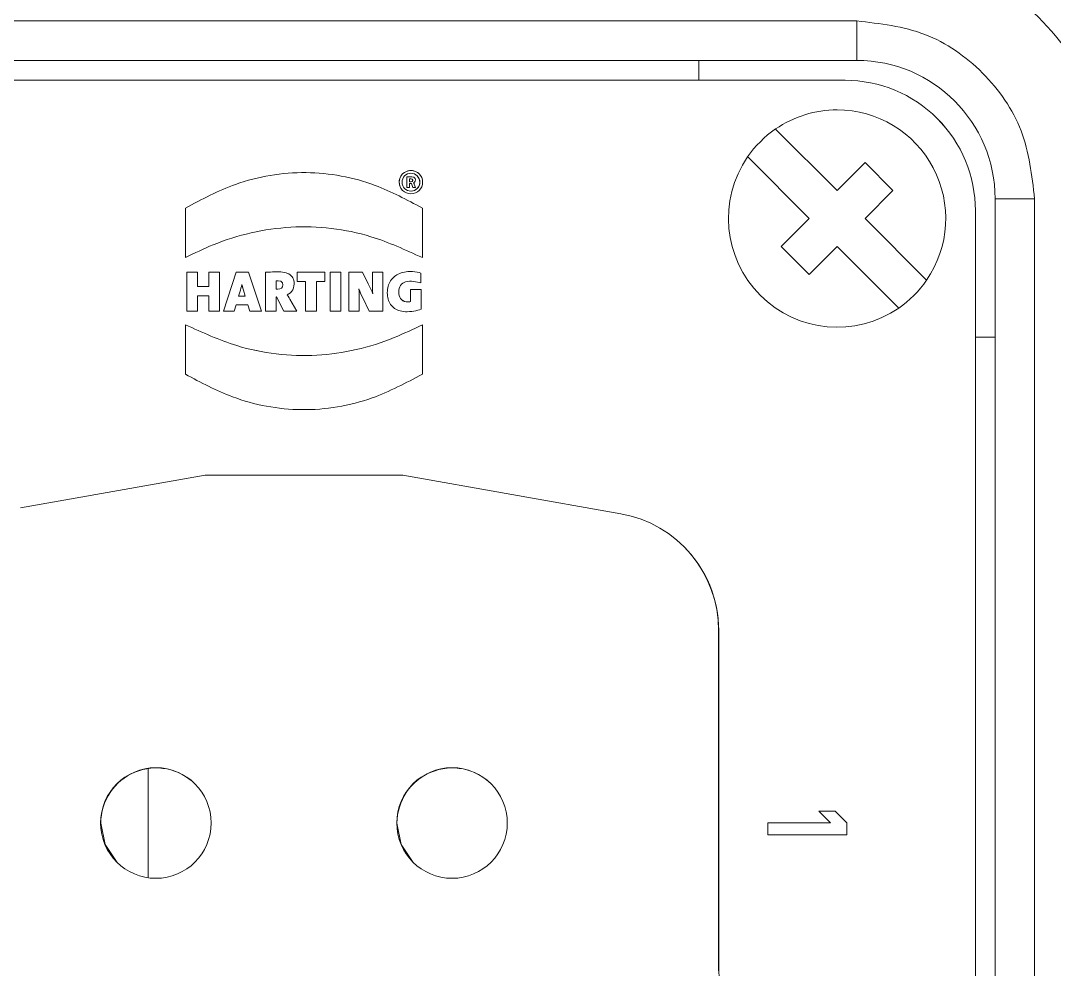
# Model space of a CAD drawing. Extents: x 4137 to 28680, y 2446 to 6814.
# Drawn here: x 10366.15 to 10392.33, y 4859.59 to 4883.6 of the extents above; entities that cross this region are included whole.
import ezdxf

# ---------------------------------------------------------------- set-up
doc = ezdxf.new("R2010")
doc.units = 0
doc.header["$LTSCALE"] = 0.5
doc.layers.get('0').update_dxf_attribs({"linetype": 'CONTINUOUS'})

msp = doc.modelspace()

# ---------------------------------------------------------------- linework, layer by layer
at = {"color": 7, "linetype": 'Continuous', "lineweight": 15}
for p, q in [((10387.329, 4883.591), (10359.329, 4883.591)), ((10387.329, 4883.591), (10359.329, 4883.591)), ((10387.329, 4883.591), (10387.329, 4882.591)), ((10387.329, 4883.591), (10387.329, 4882.591)), ((10387.329, 4882.591), (10359.329, 4882.591)), ((10387.329, 4882.591), (10359.329, 4882.591)), ((10383.329, 4882.591), (10383.329, 4882.09)), ((10383.329, 4882.591), (10383.329, 4882.09)), ((10387.03, 4882.09), (10359.63, 4882.09)), ((10387.03, 4882.09), (10359.63, 4882.09)), ((10389.364, 4881.123), (10389.363, 4881.123)), ((10389.364, 4881.123), (10389.363, 4881.123)), ((10385.271, 4880.856), (10386.829, 4879.298)), ((10385.271, 4880.856), (10386.829, 4879.298)), ((10386.122, 4878.591), (10384.564, 4880.149)), ((10386.122, 4878.591), (10384.564, 4880.149)), ((10386.829, 4879.298), (10387.536, 4880.005)), ((10386.829, 4879.298), (10387.536, 4880.005)), ((10387.536, 4880.005), (10388.243, 4879.298)), ((10387.536, 4880.005), (10388.243, 4879.298)), ((10376.054, 4879.645), (10375.931, 4879.645)), ((10375.931, 4879.645), (10375.931, 4879.376)), ((10375.931, 4879.644), (10375.931, 4879.645)), ((10376.054, 4879.645), (10375.931, 4879.645)), ((10375.931, 4879.645), (10375.931, 4879.376)), ((10375.931, 4879.644), (10375.931, 4879.645)), ((10375.931, 4879.644), (10375.931, 4879.376)), ((10376.055, 4879.644), (10375.931, 4879.644)), ((10375.931, 4879.644), (10375.931, 4879.376)), ((10376.055, 4879.644), (10375.931, 4879.644)), ((10375.998, 4879.594), (10376.043, 4879.594)), ((10375.998, 4879.594), (10375.998, 4879.518)), ((10375.998, 4879.594), (10376.043, 4879.594)), ((10375.998, 4879.594), (10375.998, 4879.518)), ((10376.043, 4879.518), (10375.998, 4879.518)), ((10375.998, 4879.518), (10376.043, 4879.518)), ((10375.998, 4879.518), (10375.998, 4879.518)), ((10376.043, 4879.518), (10375.998, 4879.518)), ((10375.998, 4879.518), (10376.043, 4879.518)), ((10375.998, 4879.518), (10375.998, 4879.518)), ((10375.998, 4879.376), (10375.998, 4879.473)), ((10375.998, 4879.473), (10376.048, 4879.473)), ((10375.998, 4879.376), (10375.998, 4879.473)), ((10375.998, 4879.473), (10376.048, 4879.473)), ((10376.043, 4879.518), (10376.043, 4879.518)), ((10376.043, 4879.518), (10376.043, 4879.518)), ((10376.048, 4879.473), (10376.082, 4879.376)), ((10376.048, 4879.473), (10376.082, 4879.376)), ((10376.048, 4879.473), (10376.048, 4879.473)), ((10376.048, 4879.473), (10376.082, 4879.376)), ((10376.048, 4879.473), (10376.082, 4879.376)), ((10376.048, 4879.473), (10376.048, 4879.473)), ((10376.11, 4879.635), (10376.054, 4879.645)), ((10376.055, 4879.644), (10376.054, 4879.645)), ((10376.11, 4879.635), (10376.054, 4879.645)), ((10376.055, 4879.644), (10376.054, 4879.645)), ((10376.11, 4879.635), (10376.055, 4879.644)), ((10376.11, 4879.635), (10376.055, 4879.644)), ((10376.07, 4879.583), (10376.07, 4879.583)), ((10376.07, 4879.583), (10376.07, 4879.583)), ((10376.105, 4879.492), (10376.13, 4879.508)), ((10376.105, 4879.492), (10376.13, 4879.508)), ((10376.116, 4879.475), (10376.105, 4879.492)), ((10376.116, 4879.475), (10376.105, 4879.492)), ((10376.142, 4879.607), (10376.11, 4879.635)), ((10376.142, 4879.607), (10376.11, 4879.635)), ((10376.11, 4879.635), (10376.11, 4879.635)), ((10376.142, 4879.607), (10376.11, 4879.635)), ((10376.142, 4879.607), (10376.11, 4879.635)), ((10376.11, 4879.635), (10376.11, 4879.635)), ((10376.122, 4879.463), (10376.116, 4879.475)), ((10376.122, 4879.463), (10376.116, 4879.475)), ((10376.155, 4879.376), (10376.122, 4879.463)), ((10376.155, 4879.376), (10376.122, 4879.463)), ((10376.13, 4879.508), (10376.146, 4879.532)), ((10376.13, 4879.508), (10376.146, 4879.532)), ((10376.152, 4879.567), (10376.142, 4879.607)), ((10376.152, 4879.567), (10376.142, 4879.607)), ((10376.146, 4879.532), (10376.152, 4879.567)), ((10376.146, 4879.532), (10376.152, 4879.567)), ((10376.196, 4879.669), (10376.196, 4879.67)), ((10376.196, 4879.669), (10376.196, 4879.67)), ((10376.262, 4879.51), (10376.262, 4879.51)), ((10376.262, 4879.51), (10376.262, 4879.51)), ((10375.876, 4879.35), (10375.876, 4879.35)), ((10375.876, 4879.35), (10375.876, 4879.35)), ((10375.931, 4879.376), (10375.998, 4879.376)), ((10375.931, 4879.376), (10375.998, 4879.376)), ((10376.082, 4879.376), (10376.155, 4879.376)), ((10376.082, 4879.376), (10376.155, 4879.376)), ((10388.243, 4879.298), (10387.536, 4878.591)), ((10388.243, 4879.298), (10387.536, 4878.591)), ((10391.829, 4879.091), (10390.829, 4879.091)), ((10390.829, 4834.091), (10390.829, 4879.091)), ((10391.829, 4879.091), (10390.829, 4879.091)), ((10390.829, 4834.091), (10390.829, 4879.091)), ((10391.829, 4834.091), (10391.829, 4879.091)), ((10391.829, 4834.091), (10391.829, 4879.091)), ((10370.325, 4877.602), (10370.325, 4878.855)), ((10370.325, 4878.855), (10370.325, 4878.855)), ((10370.325, 4878.855), (10370.325, 4877.602)), ((10370.325, 4877.602), (10370.325, 4878.855)), ((10370.325, 4878.855), (10370.325, 4878.855)), ((10370.325, 4878.855), (10370.325, 4877.602)), ((10376.325, 4878.855), (10376.325, 4877.602)), ((10376.325, 4878.855), (10376.325, 4877.602)), ((10390.33, 4834.39), (10390.33, 4878.79)), ((10390.33, 4834.39), (10390.33, 4878.79)), ((10385.415, 4877.884), (10386.122, 4878.591)), ((10385.415, 4877.884), (10386.122, 4878.591)), ((10387.536, 4878.591), (10389.095, 4877.032)), ((10387.536, 4878.591), (10389.095, 4877.032)), ((10386.122, 4877.176), (10385.415, 4877.884)), ((10386.122, 4877.176), (10385.415, 4877.884)), ((10386.829, 4877.884), (10386.122, 4877.176)), ((10386.829, 4877.884), (10386.122, 4877.176)), ((10388.388, 4876.325), (10386.829, 4877.884)), ((10388.388, 4876.325), (10386.829, 4877.884)), ((10370.357, 4877.232), (10370.628, 4877.232)), ((10370.357, 4876.25), (10370.357, 4877.232)), ((10370.357, 4876.25), (10370.357, 4877.232)), ((10370.357, 4877.232), (10370.357, 4877.232)), ((10370.357, 4877.232), (10370.628, 4877.232)), ((10370.357, 4877.232), (10370.628, 4877.232)), ((10370.357, 4876.25), (10370.357, 4877.232)), ((10370.357, 4876.25), (10370.357, 4877.232)), ((10370.357, 4877.232), (10370.357, 4877.232)), ((10370.357, 4877.232), (10370.628, 4877.232)), ((10370.628, 4877.232), (10370.628, 4876.874)), ((10370.628, 4877.232), (10370.628, 4876.874)), ((10370.921, 4877.232), (10371.192, 4877.232)), ((10370.921, 4876.874), (10370.921, 4877.232)), ((10370.921, 4876.873), (10370.921, 4877.232)), ((10370.921, 4877.232), (10370.921, 4877.232)), ((10370.921, 4877.232), (10371.192, 4877.232)), ((10370.921, 4877.232), (10371.192, 4877.232)), ((10370.921, 4876.874), (10370.921, 4877.232)), ((10370.921, 4876.873), (10370.921, 4877.232)), ((10370.921, 4877.232), (10370.921, 4877.232)), ((10370.921, 4877.232), (10371.192, 4877.232)), ((10371.192, 4877.232), (10371.192, 4876.25)), ((10371.192, 4877.232), (10371.192, 4876.25)), ((10371.289, 4876.25), (10371.61, 4877.232)), ((10371.289, 4876.25), (10371.61, 4877.232)), ((10371.289, 4876.25), (10371.61, 4877.232)), ((10371.289, 4876.25), (10371.61, 4877.232)), ((10371.61, 4877.232), (10371.919, 4877.232)), ((10371.61, 4877.232), (10371.61, 4877.232)), ((10371.61, 4877.232), (10371.919, 4877.232)), ((10371.61, 4877.232), (10371.919, 4877.232)), ((10371.61, 4877.232), (10371.61, 4877.232)), ((10371.61, 4877.232), (10371.919, 4877.232)), ((10371.919, 4877.232), (10372.256, 4876.25)), ((10371.919, 4877.232), (10372.256, 4876.25)), ((10372.351, 4877.232), (10372.392, 4877.234)), ((10372.351, 4877.232), (10372.392, 4877.234)), ((10372.351, 4877.232), (10372.392, 4877.234)), ((10372.351, 4877.232), (10372.392, 4877.234)), ((10372.351, 4876.25), (10372.351, 4877.232)), ((10372.351, 4876.25), (10372.351, 4877.232)), ((10372.351, 4877.232), (10372.351, 4877.232)), ((10372.351, 4876.25), (10372.351, 4877.232)), ((10372.351, 4876.25), (10372.351, 4877.232)), ((10372.351, 4877.232), (10372.351, 4877.232)), ((10372.392, 4877.234), (10372.436, 4877.236)), ((10372.392, 4877.234), (10372.437, 4877.236)), ((10372.392, 4877.234), (10372.436, 4877.236)), ((10372.392, 4877.234), (10372.437, 4877.236)), ((10372.392, 4877.234), (10372.392, 4877.234)), ((10372.392, 4877.234), (10372.392, 4877.234)), ((10372.436, 4877.236), (10372.483, 4877.237)), ((10372.436, 4877.236), (10372.483, 4877.237)), ((10372.436, 4877.236), (10372.437, 4877.236)), ((10372.436, 4877.236), (10372.437, 4877.236)), ((10372.437, 4877.236), (10372.483, 4877.237)), ((10372.437, 4877.236), (10372.483, 4877.237)), ((10372.483, 4877.237), (10372.532, 4877.238)), ((10372.483, 4877.237), (10372.532, 4877.238)), ((10372.483, 4877.237), (10372.532, 4877.238)), ((10372.483, 4877.237), (10372.532, 4877.238)), ((10372.483, 4877.237), (10372.483, 4877.237)), ((10372.483, 4877.237), (10372.483, 4877.237)), ((10372.532, 4877.238), (10372.583, 4877.239)), ((10372.532, 4877.238), (10372.583, 4877.239)), ((10372.532, 4877.238), (10372.583, 4877.239)), ((10372.532, 4877.238), (10372.583, 4877.239)), ((10372.532, 4877.238), (10372.532, 4877.238)), ((10372.532, 4877.238), (10372.532, 4877.238)), ((10372.583, 4877.239), (10372.635, 4877.239)), ((10372.583, 4877.239), (10372.635, 4877.239)), ((10372.583, 4877.239), (10372.583, 4877.239)), ((10372.583, 4877.239), (10372.635, 4877.239)), ((10372.583, 4877.239), (10372.635, 4877.239)), ((10372.583, 4877.239), (10372.583, 4877.239)), ((10372.635, 4877.239), (10372.687, 4877.239)), ((10372.635, 4877.239), (10372.687, 4877.239)), ((10372.635, 4877.239), (10372.635, 4877.239)), ((10372.635, 4877.239), (10372.687, 4877.239)), ((10372.635, 4877.239), (10372.687, 4877.239)), ((10372.635, 4877.239), (10372.635, 4877.239)), ((10372.687, 4877.239), (10372.739, 4877.238)), ((10372.687, 4877.239), (10372.739, 4877.238)), ((10372.687, 4877.239), (10372.687, 4877.239)), ((10372.687, 4877.239), (10372.739, 4877.238)), ((10372.687, 4877.239), (10372.739, 4877.238)), ((10372.687, 4877.239), (10372.687, 4877.239)), ((10372.739, 4877.238), (10372.788, 4877.234)), ((10372.739, 4877.238), (10372.788, 4877.234)), ((10372.739, 4877.238), (10372.739, 4877.238)), ((10372.739, 4877.238), (10372.788, 4877.234)), ((10372.739, 4877.238), (10372.788, 4877.234)), ((10372.739, 4877.238), (10372.739, 4877.238)), ((10372.788, 4877.234), (10372.833, 4877.227)), ((10372.788, 4877.234), (10372.833, 4877.227)), ((10372.788, 4877.234), (10372.788, 4877.234)), ((10372.788, 4877.234), (10372.833, 4877.227)), ((10372.788, 4877.234), (10372.833, 4877.227)), ((10372.788, 4877.234), (10372.788, 4877.234)), ((10372.833, 4877.227), (10372.874, 4877.217)), ((10372.833, 4877.227), (10372.874, 4877.216)), ((10372.833, 4877.227), (10372.833, 4877.227)), ((10372.833, 4877.227), (10372.874, 4877.217)), ((10372.833, 4877.227), (10372.874, 4877.216)), ((10372.833, 4877.227), (10372.833, 4877.227)), ((10372.874, 4877.217), (10372.912, 4877.203)), ((10372.874, 4877.217), (10372.874, 4877.216)), ((10372.874, 4877.217), (10372.912, 4877.203)), ((10372.874, 4877.217), (10372.874, 4877.216)), ((10372.874, 4877.216), (10372.912, 4877.203)), ((10372.874, 4877.216), (10372.912, 4877.203)), ((10372.912, 4877.203), (10372.946, 4877.187)), ((10372.912, 4877.203), (10372.946, 4877.187)), ((10372.912, 4877.203), (10372.912, 4877.203)), ((10372.912, 4877.203), (10372.946, 4877.187)), ((10372.912, 4877.203), (10372.946, 4877.187)), ((10372.912, 4877.203), (10372.912, 4877.203)), ((10372.946, 4877.187), (10372.976, 4877.167)), ((10372.946, 4877.187), (10372.976, 4877.167)), ((10372.946, 4877.187), (10372.946, 4877.187)), ((10372.946, 4877.187), (10372.976, 4877.167)), ((10372.946, 4877.187), (10372.976, 4877.167)), ((10372.946, 4877.187), (10372.946, 4877.187)), ((10372.976, 4877.167), (10373.003, 4877.144)), ((10372.976, 4877.167), (10373.003, 4877.144)), ((10372.976, 4877.167), (10372.976, 4877.167)), ((10372.976, 4877.167), (10373.003, 4877.144)), ((10372.976, 4877.167), (10373.003, 4877.144)), ((10372.976, 4877.167), (10372.976, 4877.167)), ((10373.003, 4877.144), (10373.025, 4877.118)), ((10373.003, 4877.144), (10373.025, 4877.118)), ((10373.025, 4877.118), (10373.044, 4877.088)), ((10373.025, 4877.118), (10373.044, 4877.088)), ((10373.044, 4877.088), (10373.059, 4877.055)), ((10373.044, 4877.088), (10373.059, 4877.055)), ((10373.158, 4877.232), (10373.853, 4877.232)), ((10373.158, 4876.999), (10373.158, 4877.232)), ((10373.158, 4877.232), (10373.853, 4877.232)), ((10373.158, 4877.232), (10373.158, 4877.232)), ((10373.158, 4876.999), (10373.158, 4877.232)), ((10373.158, 4877.232), (10373.853, 4877.232)), ((10373.158, 4876.999), (10373.158, 4877.232)), ((10373.158, 4877.232), (10373.853, 4877.232)), ((10373.158, 4877.232), (10373.158, 4877.232)), ((10373.158, 4876.999), (10373.158, 4877.232)), ((10373.853, 4877.232), (10373.853, 4876.999)), ((10373.853, 4877.232), (10373.853, 4876.999)), ((10373.99, 4876.25), (10373.99, 4877.232)), ((10373.99, 4877.232), (10374.26, 4877.232)), ((10373.99, 4876.25), (10373.99, 4877.232)), ((10373.99, 4877.232), (10373.99, 4877.232)), ((10373.99, 4877.232), (10374.26, 4877.232)), ((10373.99, 4876.25), (10373.99, 4877.232)), ((10373.99, 4877.232), (10374.26, 4877.232)), ((10373.99, 4876.25), (10373.99, 4877.232)), ((10373.99, 4877.232), (10373.99, 4877.232)), ((10373.99, 4877.232), (10374.26, 4877.232)), ((10374.26, 4877.232), (10374.26, 4876.25)), ((10374.26, 4877.232), (10374.26, 4876.25)), ((10374.464, 4877.232), (10374.811, 4877.232)), ((10374.464, 4876.25), (10374.464, 4877.232)), ((10374.464, 4876.25), (10374.464, 4877.232)), ((10374.464, 4877.232), (10374.464, 4877.232)), ((10374.464, 4877.232), (10374.811, 4877.232)), ((10374.464, 4877.232), (10374.811, 4877.232)), ((10374.464, 4876.25), (10374.464, 4877.232)), ((10374.464, 4876.25), (10374.464, 4877.232)), ((10374.464, 4877.232), (10374.464, 4877.232)), ((10374.464, 4877.232), (10374.811, 4877.232)), ((10374.811, 4877.232), (10374.953, 4876.939)), ((10374.811, 4877.232), (10374.953, 4876.939)), ((10375.062, 4877.232), (10375.323, 4877.232)), ((10375.062, 4876.888), (10375.062, 4877.232)), ((10375.062, 4876.888), (10375.062, 4877.232)), ((10375.062, 4877.232), (10375.062, 4877.232)), ((10375.062, 4877.232), (10375.323, 4877.232)), ((10375.062, 4877.232), (10375.323, 4877.232)), ((10375.062, 4876.888), (10375.062, 4877.232)), ((10375.062, 4876.888), (10375.062, 4877.232)), ((10375.062, 4877.232), (10375.062, 4877.232)), ((10375.062, 4877.232), (10375.323, 4877.232)), ((10375.323, 4877.232), (10375.323, 4876.25)), ((10375.323, 4877.232), (10375.323, 4876.25)), ((10375.566, 4877.074), (10375.592, 4877.1)), ((10375.566, 4877.074), (10375.592, 4877.1)), ((10375.566, 4877.074), (10375.592, 4877.1)), ((10375.566, 4877.074), (10375.592, 4877.1)), ((10375.592, 4877.1), (10375.62, 4877.125)), ((10375.592, 4877.1), (10375.62, 4877.125)), ((10375.592, 4877.1), (10375.62, 4877.125)), ((10375.592, 4877.1), (10375.62, 4877.125)), ((10375.592, 4877.1), (10375.592, 4877.1)), ((10375.592, 4877.1), (10375.592, 4877.1)), ((10375.62, 4877.125), (10375.65, 4877.147)), ((10375.62, 4877.125), (10375.65, 4877.147)), ((10375.62, 4877.125), (10375.65, 4877.147)), ((10375.62, 4877.125), (10375.65, 4877.147)), ((10375.62, 4877.125), (10375.62, 4877.125)), ((10375.62, 4877.125), (10375.62, 4877.125)), ((10375.65, 4877.147), (10375.682, 4877.168)), ((10375.65, 4877.147), (10375.682, 4877.168)), ((10375.65, 4877.147), (10375.682, 4877.168)), ((10375.65, 4877.147), (10375.682, 4877.168)), ((10375.65, 4877.147), (10375.65, 4877.147)), ((10375.65, 4877.147), (10375.65, 4877.147)), ((10375.682, 4877.168), (10375.716, 4877.186)), ((10375.682, 4877.168), (10375.716, 4877.186)), ((10375.682, 4877.168), (10375.716, 4877.186)), ((10375.682, 4877.168), (10375.716, 4877.186)), ((10375.682, 4877.168), (10375.682, 4877.168)), ((10375.682, 4877.168), (10375.682, 4877.168)), ((10375.716, 4877.186), (10375.752, 4877.202)), ((10375.716, 4877.186), (10375.753, 4877.202)), ((10375.716, 4877.186), (10375.752, 4877.202)), ((10375.716, 4877.186), (10375.753, 4877.202)), ((10375.716, 4877.186), (10375.716, 4877.186)), ((10375.716, 4877.186), (10375.716, 4877.186)), ((10375.752, 4877.202), (10375.791, 4877.216)), ((10375.752, 4877.202), (10375.791, 4877.216)), ((10375.752, 4877.202), (10375.753, 4877.202)), ((10375.752, 4877.202), (10375.753, 4877.202)), ((10375.753, 4877.202), (10375.791, 4877.216)), ((10375.753, 4877.202), (10375.791, 4877.216)), ((10375.791, 4877.216), (10375.83, 4877.227)), ((10375.791, 4877.216), (10375.831, 4877.227)), ((10375.791, 4877.216), (10375.83, 4877.227)), ((10375.791, 4877.216), (10375.831, 4877.227)), ((10375.791, 4877.216), (10375.791, 4877.216)), ((10375.791, 4877.216), (10375.791, 4877.216)), ((10375.83, 4877.227), (10375.872, 4877.236)), ((10375.83, 4877.227), (10375.872, 4877.236)), ((10375.83, 4877.227), (10375.831, 4877.227)), ((10375.83, 4877.227), (10375.831, 4877.227)), ((10375.831, 4877.227), (10375.872, 4877.236)), ((10375.831, 4877.227), (10375.872, 4877.236)), ((10375.872, 4877.236), (10375.916, 4877.243)), ((10375.872, 4877.236), (10375.916, 4877.243)), ((10375.872, 4877.236), (10375.916, 4877.242)), ((10375.872, 4877.236), (10375.916, 4877.242)), ((10375.872, 4877.236), (10375.872, 4877.236)), ((10375.872, 4877.236), (10375.872, 4877.236)), ((10375.916, 4877.243), (10375.961, 4877.246)), ((10375.916, 4877.242), (10375.961, 4877.246)), ((10375.916, 4877.243), (10375.961, 4877.246)), ((10375.916, 4877.242), (10375.961, 4877.246)), ((10375.916, 4877.243), (10375.916, 4877.242)), ((10375.916, 4877.243), (10375.916, 4877.242)), ((10375.961, 4877.246), (10376.008, 4877.248)), ((10375.961, 4877.246), (10376.008, 4877.248)), ((10375.961, 4877.246), (10376.008, 4877.248)), ((10375.961, 4877.246), (10376.008, 4877.248)), ((10375.961, 4877.246), (10375.961, 4877.246)), ((10375.961, 4877.246), (10375.961, 4877.246)), ((10376.008, 4877.248), (10376.072, 4877.246)), ((10376.008, 4877.248), (10376.072, 4877.246)), ((10376.008, 4877.248), (10376.008, 4877.248)), ((10376.008, 4877.248), (10376.072, 4877.246)), ((10376.008, 4877.248), (10376.072, 4877.246)), ((10376.008, 4877.248), (10376.008, 4877.248)), ((10376.072, 4877.246), (10376.133, 4877.241)), ((10376.072, 4877.246), (10376.134, 4877.241)), ((10376.072, 4877.246), (10376.072, 4877.246)), ((10376.072, 4877.246), (10376.133, 4877.241)), ((10376.072, 4877.246), (10376.134, 4877.241)), ((10376.072, 4877.246), (10376.072, 4877.246)), ((10376.133, 4877.241), (10376.19, 4877.233)), ((10376.133, 4877.241), (10376.134, 4877.241)), ((10376.133, 4877.241), (10376.19, 4877.233)), ((10376.133, 4877.241), (10376.134, 4877.241)), ((10376.134, 4877.241), (10376.19, 4877.233)), ((10376.134, 4877.241), (10376.19, 4877.233)), ((10376.19, 4877.233), (10376.242, 4877.222)), ((10376.19, 4877.233), (10376.242, 4877.222)), ((10376.19, 4877.233), (10376.19, 4877.233)), ((10376.19, 4877.233), (10376.242, 4877.222)), ((10376.19, 4877.233), (10376.242, 4877.222)), ((10376.19, 4877.233), (10376.19, 4877.233)), ((10376.242, 4877.222), (10376.288, 4877.21)), ((10376.242, 4877.222), (10376.288, 4877.21)), ((10376.242, 4877.222), (10376.242, 4877.222)), ((10376.242, 4877.222), (10376.288, 4877.21)), ((10376.242, 4877.222), (10376.288, 4877.21)), ((10376.242, 4877.222), (10376.242, 4877.222)), ((10376.288, 4877.21), (10376.288, 4876.962)), ((10376.288, 4877.21), (10376.288, 4876.962)), ((10370.628, 4876.874), (10370.921, 4876.874)), ((10370.628, 4876.874), (10370.628, 4876.873)), ((10370.628, 4876.874), (10370.921, 4876.874)), ((10370.628, 4876.874), (10370.628, 4876.873)), ((10370.628, 4876.873), (10370.921, 4876.873)), ((10370.628, 4876.873), (10370.921, 4876.873)), ((10370.921, 4876.874), (10370.921, 4876.873)), ((10370.921, 4876.874), (10370.921, 4876.873)), ((10371.718, 4876.779), (10371.732, 4876.828)), ((10371.718, 4876.779), (10371.732, 4876.828)), ((10371.732, 4876.828), (10371.744, 4876.874)), ((10371.732, 4876.828), (10371.744, 4876.874)), ((10371.744, 4876.874), (10371.754, 4876.919)), ((10371.744, 4876.874), (10371.754, 4876.919)), ((10371.754, 4876.919), (10371.766, 4876.874)), ((10371.754, 4876.919), (10371.767, 4876.874)), ((10371.754, 4876.919), (10371.754, 4876.919)), ((10371.754, 4876.919), (10371.766, 4876.874)), ((10371.754, 4876.919), (10371.767, 4876.874)), ((10371.754, 4876.919), (10371.754, 4876.919)), ((10371.766, 4876.874), (10371.779, 4876.828)), ((10371.767, 4876.874), (10371.766, 4876.874)), ((10371.766, 4876.874), (10371.779, 4876.828)), ((10371.767, 4876.874), (10371.766, 4876.874)), ((10371.767, 4876.874), (10371.779, 4876.828)), ((10371.767, 4876.874), (10371.779, 4876.828)), ((10371.779, 4876.828), (10371.793, 4876.78)), ((10371.779, 4876.828), (10371.793, 4876.78)), ((10371.779, 4876.828), (10371.779, 4876.828)), ((10371.779, 4876.828), (10371.793, 4876.78)), ((10371.779, 4876.828), (10371.793, 4876.78)), ((10371.779, 4876.828), (10371.779, 4876.828)), ((10372.622, 4877.014), (10372.635, 4877.015)), ((10372.622, 4877.014), (10372.635, 4877.015)), ((10372.622, 4876.803), (10372.622, 4877.014)), ((10372.622, 4876.803), (10372.622, 4877.014)), ((10372.635, 4877.015), (10372.654, 4877.016)), ((10372.635, 4877.015), (10372.654, 4877.016)), ((10372.654, 4877.016), (10372.673, 4877.016)), ((10372.654, 4877.016), (10372.673, 4877.016)), ((10372.673, 4877.016), (10372.744, 4877.002)), ((10372.673, 4877.016), (10372.744, 4877.002)), ((10372.758, 4876.828), (10372.718, 4876.807)), ((10372.758, 4876.828), (10372.718, 4876.807)), ((10372.758, 4876.828), (10372.718, 4876.807)), ((10372.758, 4876.828), (10372.718, 4876.807)), ((10372.744, 4877.002), (10372.781, 4876.964)), ((10372.744, 4877.002), (10372.781, 4876.964)), ((10372.784, 4876.863), (10372.758, 4876.828)), ((10372.784, 4876.863), (10372.758, 4876.828)), ((10372.784, 4876.863), (10372.758, 4876.828)), ((10372.784, 4876.863), (10372.758, 4876.828)), ((10372.758, 4876.828), (10372.758, 4876.828)), ((10372.758, 4876.828), (10372.758, 4876.828)), ((10372.781, 4876.964), (10372.793, 4876.911)), ((10372.782, 4876.964), (10372.781, 4876.964)), ((10372.781, 4876.964), (10372.793, 4876.911)), ((10372.782, 4876.964), (10372.781, 4876.964)), ((10372.782, 4876.964), (10372.793, 4876.911)), ((10372.782, 4876.964), (10372.793, 4876.911)), ((10372.793, 4876.911), (10372.784, 4876.863)), ((10372.793, 4876.911), (10372.784, 4876.863)), ((10372.793, 4876.911), (10372.784, 4876.863)), ((10372.793, 4876.911), (10372.784, 4876.863)), ((10372.784, 4876.863), (10372.784, 4876.863)), ((10372.784, 4876.863), (10372.784, 4876.863)), ((10372.793, 4876.911), (10372.793, 4876.911)), ((10372.793, 4876.911), (10372.793, 4876.911)), ((10373.062, 4876.835), (10373.043, 4876.79)), ((10373.062, 4876.835), (10373.043, 4876.79)), ((10373.059, 4877.055), (10373.069, 4877.018)), ((10373.059, 4877.055), (10373.069, 4877.018)), ((10373.074, 4876.883), (10373.062, 4876.835)), ((10373.074, 4876.883), (10373.062, 4876.835)), ((10373.069, 4877.018), (10373.076, 4876.977)), ((10373.069, 4877.018), (10373.076, 4876.977)), ((10373.078, 4876.932), (10373.074, 4876.883)), ((10373.078, 4876.932), (10373.074, 4876.883)), ((10373.076, 4876.977), (10373.078, 4876.932)), ((10373.076, 4876.977), (10373.078, 4876.932)), ((10373.37, 4876.999), (10373.158, 4876.999)), ((10373.37, 4876.999), (10373.158, 4876.999)), ((10373.37, 4876.25), (10373.37, 4876.999)), ((10373.37, 4876.25), (10373.37, 4876.999)), ((10373.37, 4876.999), (10373.37, 4876.999)), ((10373.37, 4876.25), (10373.37, 4876.999)), ((10373.37, 4876.25), (10373.37, 4876.999)), ((10373.37, 4876.999), (10373.37, 4876.999)), ((10373.641, 4876.999), (10373.641, 4876.25)), ((10373.853, 4876.999), (10373.641, 4876.999)), ((10373.641, 4876.999), (10373.641, 4876.25)), ((10373.853, 4876.999), (10373.641, 4876.999)), ((10374.953, 4876.939), (10374.979, 4876.887)), ((10374.953, 4876.939), (10374.979, 4876.887)), ((10374.979, 4876.887), (10375.004, 4876.835)), ((10374.979, 4876.887), (10375.004, 4876.835)), ((10375.004, 4876.835), (10375.028, 4876.783)), ((10375.004, 4876.835), (10375.028, 4876.783)), ((10375.063, 4876.823), (10375.062, 4876.888)), ((10375.063, 4876.823), (10375.062, 4876.888)), ((10375.062, 4876.888), (10375.062, 4876.888)), ((10375.063, 4876.823), (10375.062, 4876.888)), ((10375.063, 4876.823), (10375.062, 4876.888)), ((10375.062, 4876.888), (10375.062, 4876.888)), ((10375.443, 4876.798), (10375.45, 4876.838)), ((10375.443, 4876.798), (10375.45, 4876.838)), ((10375.443, 4876.798), (10375.45, 4876.838)), ((10375.443, 4876.798), (10375.45, 4876.838)), ((10375.45, 4876.838), (10375.459, 4876.877)), ((10375.45, 4876.838), (10375.459, 4876.877)), ((10375.45, 4876.838), (10375.459, 4876.877)), ((10375.45, 4876.838), (10375.459, 4876.877)), ((10375.45, 4876.838), (10375.45, 4876.838)), ((10375.45, 4876.838), (10375.45, 4876.838)), ((10375.459, 4876.877), (10375.471, 4876.914)), ((10375.459, 4876.877), (10375.471, 4876.914)), ((10375.459, 4876.877), (10375.471, 4876.914)), ((10375.459, 4876.877), (10375.471, 4876.914)), ((10375.459, 4876.877), (10375.459, 4876.877)), ((10375.459, 4876.877), (10375.459, 4876.877)), ((10375.471, 4876.914), (10375.485, 4876.949)), ((10375.471, 4876.914), (10375.485, 4876.949)), ((10375.471, 4876.914), (10375.485, 4876.949)), ((10375.471, 4876.914), (10375.485, 4876.949)), ((10375.471, 4876.914), (10375.471, 4876.914)), ((10375.471, 4876.914), (10375.471, 4876.914)), ((10375.485, 4876.949), (10375.502, 4876.983)), ((10375.485, 4876.949), (10375.502, 4876.983)), ((10375.485, 4876.949), (10375.502, 4876.983)), ((10375.485, 4876.949), (10375.502, 4876.983)), ((10375.485, 4876.949), (10375.485, 4876.949)), ((10375.485, 4876.949), (10375.485, 4876.949)), ((10375.502, 4876.983), (10375.521, 4877.015)), ((10375.502, 4876.983), (10375.521, 4877.015)), ((10375.502, 4876.983), (10375.521, 4877.015)), ((10375.502, 4876.983), (10375.521, 4877.015)), ((10375.502, 4876.983), (10375.502, 4876.983)), ((10375.502, 4876.983), (10375.502, 4876.983)), ((10375.521, 4877.015), (10375.542, 4877.045)), ((10375.521, 4877.015), (10375.542, 4877.045)), ((10375.521, 4877.015), (10375.542, 4877.045)), ((10375.521, 4877.015), (10375.542, 4877.045)), ((10375.521, 4877.015), (10375.521, 4877.015)), ((10375.521, 4877.015), (10375.521, 4877.015)), ((10375.542, 4877.045), (10375.566, 4877.074)), ((10375.542, 4877.045), (10375.566, 4877.074)), ((10375.542, 4877.045), (10375.566, 4877.074)), ((10375.542, 4877.045), (10375.566, 4877.074)), ((10375.542, 4877.045), (10375.542, 4877.045)), ((10375.542, 4877.045), (10375.542, 4877.045)), ((10375.566, 4877.074), (10375.566, 4877.074)), ((10375.566, 4877.074), (10375.566, 4877.074)), ((10375.755, 4876.861), (10375.742, 4876.822)), ((10375.755, 4876.861), (10375.742, 4876.822)), ((10375.773, 4876.896), (10375.755, 4876.861)), ((10375.773, 4876.896), (10375.755, 4876.861)), ((10375.797, 4876.927), (10375.773, 4876.896)), ((10375.797, 4876.927), (10375.773, 4876.896)), ((10375.827, 4876.953), (10375.797, 4876.927)), ((10375.827, 4876.953), (10375.797, 4876.927)), ((10375.861, 4876.974), (10375.827, 4876.953)), ((10375.861, 4876.974), (10375.827, 4876.953)), ((10375.901, 4876.99), (10375.861, 4876.974)), ((10375.901, 4876.99), (10375.861, 4876.974)), ((10375.947, 4877), (10375.901, 4876.99)), ((10375.947, 4877), (10375.901, 4876.99)), ((10375.997, 4877.003), (10375.947, 4877)), ((10375.997, 4877.003), (10375.947, 4877)), ((10376.048, 4877.002), (10375.997, 4877.003)), ((10376.048, 4877.002), (10375.997, 4877.003)), ((10376.101, 4876.998), (10376.048, 4877.002)), ((10376.101, 4876.998), (10376.048, 4877.002)), ((10376.154, 4876.992), (10376.101, 4876.998)), ((10376.154, 4876.992), (10376.101, 4876.998)), ((10376.205, 4876.984), (10376.154, 4876.992)), ((10376.205, 4876.984), (10376.154, 4876.992)), ((10376.25, 4876.974), (10376.205, 4876.984)), ((10376.25, 4876.974), (10376.205, 4876.984)), ((10376.288, 4876.962), (10376.25, 4876.974)), ((10376.288, 4876.962), (10376.25, 4876.974)), ((10370.628, 4876.636), (10370.628, 4876.25)), ((10370.921, 4876.636), (10370.628, 4876.636)), ((10370.628, 4876.636), (10370.628, 4876.25)), ((10370.921, 4876.636), (10370.628, 4876.636)), ((10370.921, 4876.25), (10370.921, 4876.636)), ((10370.921, 4876.25), (10370.921, 4876.636)), ((10370.921, 4876.636), (10370.921, 4876.636)), ((10370.921, 4876.25), (10370.921, 4876.636)), ((10370.921, 4876.25), (10370.921, 4876.636)), ((10370.921, 4876.636), (10370.921, 4876.636)), ((10371.67, 4876.622), (10371.718, 4876.779)), ((10371.67, 4876.622), (10371.718, 4876.779)), ((10371.671, 4876.622), (10371.67, 4876.622)), ((10371.842, 4876.622), (10371.67, 4876.622)), ((10371.671, 4876.622), (10371.67, 4876.622)), ((10371.842, 4876.622), (10371.67, 4876.622)), ((10371.842, 4876.622), (10371.671, 4876.622)), ((10371.842, 4876.622), (10371.671, 4876.622)), ((10371.793, 4876.78), (10371.842, 4876.622)), ((10371.793, 4876.78), (10371.842, 4876.622)), ((10371.793, 4876.78), (10371.793, 4876.78)), ((10371.793, 4876.78), (10371.842, 4876.622)), ((10371.793, 4876.78), (10371.842, 4876.622)), ((10371.793, 4876.78), (10371.793, 4876.78)), ((10371.842, 4876.622), (10371.842, 4876.622)), ((10371.842, 4876.622), (10371.842, 4876.622)), ((10372.635, 4876.801), (10372.622, 4876.803)), ((10372.623, 4876.803), (10372.622, 4876.803)), ((10372.635, 4876.801), (10372.622, 4876.803)), ((10372.623, 4876.803), (10372.622, 4876.803)), ((10372.622, 4876.607), (10372.622, 4876.25)), ((10372.635, 4876.607), (10372.622, 4876.607)), ((10372.622, 4876.607), (10372.622, 4876.25)), ((10372.635, 4876.607), (10372.622, 4876.607)), ((10372.635, 4876.801), (10372.623, 4876.803)), ((10372.635, 4876.801), (10372.623, 4876.803)), ((10372.651, 4876.8), (10372.635, 4876.801)), ((10372.651, 4876.8), (10372.635, 4876.801)), ((10372.635, 4876.801), (10372.635, 4876.801)), ((10372.651, 4876.8), (10372.635, 4876.801)), ((10372.651, 4876.8), (10372.635, 4876.801)), ((10372.635, 4876.801), (10372.635, 4876.801)), ((10372.817, 4876.25), (10372.635, 4876.607)), ((10372.817, 4876.25), (10372.635, 4876.607)), ((10372.635, 4876.607), (10372.635, 4876.607)), ((10372.817, 4876.25), (10372.635, 4876.607)), ((10372.817, 4876.25), (10372.635, 4876.607)), ((10372.635, 4876.607), (10372.635, 4876.607)), ((10372.667, 4876.8), (10372.651, 4876.8)), ((10372.667, 4876.799), (10372.651, 4876.8)), ((10372.651, 4876.8), (10372.651, 4876.8)), ((10372.667, 4876.8), (10372.651, 4876.8)), ((10372.667, 4876.799), (10372.651, 4876.8)), ((10372.651, 4876.8), (10372.651, 4876.8)), ((10372.718, 4876.807), (10372.667, 4876.8)), ((10372.718, 4876.807), (10372.667, 4876.799)), ((10372.718, 4876.807), (10372.667, 4876.8)), ((10372.718, 4876.807), (10372.667, 4876.799)), ((10372.667, 4876.799), (10372.667, 4876.8)), ((10372.667, 4876.799), (10372.667, 4876.8)), ((10372.718, 4876.807), (10372.718, 4876.807)), ((10372.718, 4876.807), (10372.718, 4876.807)), ((10372.946, 4876.684), (10372.901, 4876.662)), ((10372.946, 4876.684), (10372.901, 4876.662)), ((10372.901, 4876.662), (10372.927, 4876.624)), ((10372.901, 4876.662), (10372.927, 4876.624)), ((10372.927, 4876.624), (10372.951, 4876.587)), ((10372.927, 4876.624), (10372.951, 4876.587)), ((10372.985, 4876.713), (10372.946, 4876.684)), ((10372.985, 4876.713), (10372.946, 4876.684)), ((10372.951, 4876.587), (10372.973, 4876.549)), ((10372.951, 4876.587), (10372.973, 4876.549)), ((10373.017, 4876.749), (10372.985, 4876.713)), ((10373.017, 4876.749), (10372.985, 4876.713)), ((10373.043, 4876.79), (10373.017, 4876.749)), ((10373.043, 4876.79), (10373.017, 4876.749)), ((10374.717, 4876.807), (10374.722, 4876.755)), ((10374.738, 4876.755), (10374.717, 4876.807)), ((10374.717, 4876.807), (10374.718, 4876.806)), ((10374.717, 4876.807), (10374.722, 4876.755)), ((10374.738, 4876.755), (10374.717, 4876.807)), ((10374.717, 4876.807), (10374.718, 4876.806)), ((10374.738, 4876.755), (10374.718, 4876.806)), ((10374.738, 4876.755), (10374.718, 4876.806)), ((10374.722, 4876.755), (10374.724, 4876.707)), ((10374.722, 4876.755), (10374.724, 4876.707)), ((10374.724, 4876.707), (10374.724, 4876.651)), ((10374.724, 4876.707), (10374.724, 4876.651)), ((10374.724, 4876.651), (10374.724, 4876.25)), ((10374.724, 4876.651), (10374.724, 4876.25)), ((10374.761, 4876.7), (10374.738, 4876.755)), ((10374.761, 4876.7), (10374.738, 4876.755)), ((10374.738, 4876.755), (10374.738, 4876.755)), ((10374.761, 4876.7), (10374.738, 4876.755)), ((10374.761, 4876.7), (10374.738, 4876.755)), ((10374.738, 4876.755), (10374.738, 4876.755)), ((10374.787, 4876.643), (10374.761, 4876.7)), ((10374.787, 4876.643), (10374.761, 4876.7)), ((10374.761, 4876.7), (10374.761, 4876.7)), ((10374.787, 4876.643), (10374.761, 4876.7)), ((10374.787, 4876.643), (10374.761, 4876.7)), ((10374.761, 4876.7), (10374.761, 4876.7)), ((10374.814, 4876.585), (10374.787, 4876.643)), ((10374.815, 4876.585), (10374.787, 4876.643)), ((10374.787, 4876.643), (10374.787, 4876.643)), ((10374.814, 4876.585), (10374.787, 4876.643)), ((10374.815, 4876.585), (10374.787, 4876.643)), ((10374.787, 4876.643), (10374.787, 4876.643)), ((10374.979, 4876.25), (10374.814, 4876.585)), ((10374.814, 4876.585), (10374.815, 4876.585)), ((10374.979, 4876.25), (10374.814, 4876.585)), ((10374.814, 4876.585), (10374.815, 4876.585)), ((10374.979, 4876.25), (10374.815, 4876.585)), ((10374.979, 4876.25), (10374.815, 4876.585)), ((10375.028, 4876.783), (10375.051, 4876.733)), ((10375.028, 4876.783), (10375.051, 4876.733)), ((10375.051, 4876.733), (10375.073, 4876.685)), ((10375.051, 4876.733), (10375.073, 4876.685)), ((10375.066, 4876.754), (10375.063, 4876.823)), ((10375.066, 4876.754), (10375.063, 4876.823)), ((10375.063, 4876.823), (10375.063, 4876.823)), ((10375.066, 4876.754), (10375.063, 4876.823)), ((10375.066, 4876.754), (10375.063, 4876.823)), ((10375.063, 4876.823), (10375.063, 4876.823)), ((10375.073, 4876.685), (10375.066, 4876.754)), ((10375.073, 4876.685), (10375.066, 4876.754)), ((10375.066, 4876.754), (10375.066, 4876.754)), ((10375.073, 4876.685), (10375.066, 4876.754)), ((10375.073, 4876.685), (10375.066, 4876.754)), ((10375.066, 4876.754), (10375.066, 4876.754)), ((10375.073, 4876.685), (10375.073, 4876.685)), ((10375.073, 4876.685), (10375.073, 4876.685)), ((10375.438, 4876.714), (10375.439, 4876.757)), ((10375.438, 4876.714), (10375.439, 4876.757)), ((10375.438, 4876.714), (10375.439, 4876.757)), ((10375.438, 4876.714), (10375.439, 4876.757)), ((10375.439, 4876.671), (10375.438, 4876.714)), ((10375.439, 4876.671), (10375.438, 4876.714)), ((10375.438, 4876.714), (10375.438, 4876.714)), ((10375.439, 4876.671), (10375.438, 4876.714)), ((10375.439, 4876.671), (10375.438, 4876.714)), ((10375.438, 4876.714), (10375.438, 4876.714)), ((10375.439, 4876.757), (10375.443, 4876.798)), ((10375.439, 4876.757), (10375.443, 4876.798)), ((10375.439, 4876.757), (10375.443, 4876.798)), ((10375.439, 4876.757), (10375.443, 4876.798)), ((10375.439, 4876.757), (10375.439, 4876.757)), ((10375.439, 4876.757), (10375.439, 4876.757)), ((10375.443, 4876.629), (10375.439, 4876.671)), ((10375.443, 4876.629), (10375.439, 4876.671)), ((10375.439, 4876.671), (10375.439, 4876.671)), ((10375.443, 4876.629), (10375.439, 4876.671)), ((10375.443, 4876.629), (10375.439, 4876.671)), ((10375.439, 4876.671), (10375.439, 4876.671)), ((10375.443, 4876.798), (10375.443, 4876.798)), ((10375.443, 4876.798), (10375.443, 4876.798)), ((10375.449, 4876.589), (10375.443, 4876.629)), ((10375.449, 4876.589), (10375.443, 4876.629)), ((10375.443, 4876.629), (10375.443, 4876.629)), ((10375.449, 4876.589), (10375.443, 4876.629)), ((10375.449, 4876.589), (10375.443, 4876.629)), ((10375.443, 4876.629), (10375.443, 4876.629)), ((10375.458, 4876.551), (10375.449, 4876.589)), ((10375.459, 4876.551), (10375.449, 4876.589)), ((10375.449, 4876.589), (10375.449, 4876.589)), ((10375.458, 4876.551), (10375.449, 4876.589)), ((10375.459, 4876.551), (10375.449, 4876.589)), ((10375.449, 4876.589), (10375.449, 4876.589)), ((10375.734, 4876.779), (10375.731, 4876.733)), ((10375.734, 4876.779), (10375.731, 4876.733)), ((10375.731, 4876.733), (10375.734, 4876.684)), ((10375.731, 4876.733), (10375.734, 4876.684)), ((10375.742, 4876.822), (10375.734, 4876.779)), ((10375.742, 4876.822), (10375.734, 4876.779)), ((10375.734, 4876.684), (10375.742, 4876.639)), ((10375.734, 4876.684), (10375.742, 4876.639)), ((10375.742, 4876.639), (10375.756, 4876.599)), ((10375.742, 4876.639), (10375.756, 4876.599)), ((10375.756, 4876.599), (10375.776, 4876.564)), ((10375.756, 4876.599), (10375.776, 4876.564)), ((10375.776, 4876.564), (10375.802, 4876.535)), ((10375.776, 4876.564), (10375.802, 4876.535)), ((10376.027, 4876.793), (10376.297, 4876.793)), ((10376.027, 4876.487), (10376.027, 4876.793)), ((10376.027, 4876.487), (10376.027, 4876.793)), ((10376.027, 4876.793), (10376.027, 4876.793)), ((10376.027, 4876.793), (10376.297, 4876.793)), ((10376.027, 4876.793), (10376.297, 4876.793)), ((10376.027, 4876.487), (10376.027, 4876.793)), ((10376.027, 4876.487), (10376.027, 4876.793)), ((10376.027, 4876.793), (10376.027, 4876.793)), ((10376.027, 4876.793), (10376.297, 4876.793)), ((10376.297, 4876.793), (10376.297, 4876.3)), ((10376.297, 4876.793), (10376.297, 4876.3)), ((10371.607, 4876.41), (10371.557, 4876.25)), ((10371.607, 4876.41), (10371.557, 4876.25)), ((10371.909, 4876.41), (10371.607, 4876.41)), ((10371.909, 4876.41), (10371.607, 4876.41)), ((10371.96, 4876.25), (10371.909, 4876.41)), ((10371.96, 4876.25), (10371.909, 4876.41)), ((10371.909, 4876.41), (10371.909, 4876.41)), ((10371.96, 4876.25), (10371.909, 4876.41)), ((10371.96, 4876.25), (10371.909, 4876.41)), ((10371.909, 4876.41), (10371.909, 4876.41)), ((10372.973, 4876.549), (10373.146, 4876.25)), ((10372.973, 4876.549), (10373.146, 4876.25)), ((10375.47, 4876.515), (10375.458, 4876.551)), ((10375.458, 4876.551), (10375.459, 4876.551)), ((10375.47, 4876.515), (10375.458, 4876.551)), ((10375.458, 4876.551), (10375.459, 4876.551)), ((10375.47, 4876.515), (10375.459, 4876.551)), ((10375.47, 4876.515), (10375.459, 4876.551)), ((10375.484, 4876.48), (10375.47, 4876.515)), ((10375.485, 4876.48), (10375.47, 4876.515)), ((10375.47, 4876.515), (10375.47, 4876.515)), ((10375.484, 4876.48), (10375.47, 4876.515)), ((10375.485, 4876.48), (10375.47, 4876.515)), ((10375.47, 4876.515), (10375.47, 4876.515)), ((10375.501, 4876.448), (10375.484, 4876.48)), ((10375.484, 4876.48), (10375.485, 4876.48)), ((10375.501, 4876.448), (10375.484, 4876.48)), ((10375.484, 4876.48), (10375.485, 4876.48)), ((10375.501, 4876.448), (10375.485, 4876.48)), ((10375.501, 4876.448), (10375.485, 4876.48)), ((10375.521, 4876.417), (10375.501, 4876.448)), ((10375.521, 4876.417), (10375.501, 4876.448)), ((10375.501, 4876.448), (10375.501, 4876.448)), ((10375.521, 4876.417), (10375.501, 4876.448)), ((10375.521, 4876.417), (10375.501, 4876.448)), ((10375.501, 4876.448), (10375.501, 4876.448)), ((10375.542, 4876.389), (10375.521, 4876.417)), ((10375.542, 4876.389), (10375.521, 4876.417)), ((10375.521, 4876.417), (10375.521, 4876.417)), ((10375.542, 4876.389), (10375.521, 4876.417)), ((10375.542, 4876.389), (10375.521, 4876.417)), ((10375.521, 4876.417), (10375.521, 4876.417)), ((10375.567, 4876.363), (10375.542, 4876.389)), ((10375.567, 4876.363), (10375.542, 4876.389)), ((10375.542, 4876.389), (10375.542, 4876.389)), ((10375.567, 4876.363), (10375.542, 4876.389)), ((10375.567, 4876.363), (10375.542, 4876.389)), ((10375.542, 4876.389), (10375.542, 4876.389)), ((10375.593, 4876.339), (10375.567, 4876.363)), ((10375.593, 4876.339), (10375.567, 4876.363)), ((10375.623, 4876.317), (10375.593, 4876.339)), ((10375.623, 4876.317), (10375.593, 4876.339)), ((10375.654, 4876.298), (10375.623, 4876.317)), ((10375.654, 4876.298), (10375.623, 4876.317)), ((10375.802, 4876.535), (10375.835, 4876.512)), ((10375.802, 4876.535), (10375.835, 4876.511)), ((10375.802, 4876.535), (10375.802, 4876.535)), ((10375.802, 4876.535), (10375.835, 4876.512)), ((10375.802, 4876.535), (10375.835, 4876.511)), ((10375.802, 4876.535), (10375.802, 4876.535)), ((10375.835, 4876.512), (10375.874, 4876.494)), ((10375.835, 4876.512), (10375.835, 4876.511)), ((10375.835, 4876.512), (10375.874, 4876.494)), ((10375.835, 4876.512), (10375.835, 4876.511)), ((10375.835, 4876.511), (10375.874, 4876.494)), ((10375.835, 4876.511), (10375.874, 4876.494)), ((10375.874, 4876.494), (10375.919, 4876.484)), ((10375.874, 4876.494), (10375.919, 4876.483)), ((10375.874, 4876.494), (10375.874, 4876.494)), ((10375.874, 4876.494), (10375.919, 4876.484)), ((10375.874, 4876.494), (10375.919, 4876.483)), ((10375.874, 4876.494), (10375.874, 4876.494)), ((10375.919, 4876.484), (10375.971, 4876.48)), ((10375.919, 4876.484), (10375.919, 4876.483)), ((10375.919, 4876.484), (10375.971, 4876.48)), ((10375.919, 4876.484), (10375.919, 4876.483)), ((10375.919, 4876.483), (10375.971, 4876.48)), ((10375.919, 4876.483), (10375.971, 4876.48)), ((10375.971, 4876.48), (10375.992, 4876.481)), ((10375.971, 4876.48), (10375.992, 4876.481)), ((10375.971, 4876.48), (10375.992, 4876.481)), ((10375.971, 4876.48), (10375.992, 4876.481)), ((10375.971, 4876.48), (10375.971, 4876.48)), ((10375.971, 4876.48), (10375.971, 4876.48)), ((10375.992, 4876.481), (10376.011, 4876.483)), ((10375.992, 4876.481), (10376.011, 4876.483)), ((10375.992, 4876.481), (10376.011, 4876.483)), ((10375.992, 4876.481), (10376.011, 4876.483)), ((10375.992, 4876.481), (10375.992, 4876.481)), ((10375.992, 4876.481), (10375.992, 4876.481)), ((10376.011, 4876.483), (10376.027, 4876.487)), ((10376.011, 4876.483), (10376.027, 4876.487)), ((10376.011, 4876.483), (10376.027, 4876.487)), ((10376.011, 4876.483), (10376.027, 4876.487)), ((10376.011, 4876.483), (10376.011, 4876.483)), ((10376.011, 4876.483), (10376.011, 4876.483)), ((10376.027, 4876.487), (10376.027, 4876.487)), ((10376.027, 4876.487), (10376.027, 4876.487)), ((10370.628, 4876.25), (10370.357, 4876.25)), ((10370.628, 4876.25), (10370.357, 4876.25)), ((10371.192, 4876.25), (10370.921, 4876.25)), ((10371.192, 4876.25), (10370.921, 4876.25)), ((10371.557, 4876.25), (10371.289, 4876.25)), ((10371.557, 4876.25), (10371.289, 4876.25)), ((10372.256, 4876.25), (10371.96, 4876.25)), ((10372.256, 4876.25), (10371.96, 4876.25)), ((10372.622, 4876.25), (10372.351, 4876.25)), ((10372.622, 4876.25), (10372.351, 4876.25)), ((10373.146, 4876.25), (10372.817, 4876.25)), ((10373.146, 4876.25), (10372.817, 4876.25)), ((10373.641, 4876.25), (10373.37, 4876.25)), ((10373.641, 4876.25), (10373.37, 4876.25)), ((10374.26, 4876.25), (10373.99, 4876.25)), ((10374.26, 4876.25), (10373.99, 4876.25)), ((10374.724, 4876.25), (10374.464, 4876.25)), ((10374.724, 4876.25), (10374.464, 4876.25)), ((10375.323, 4876.25), (10374.979, 4876.25)), ((10375.323, 4876.25), (10374.979, 4876.25)), ((10375.689, 4876.28), (10375.654, 4876.298)), ((10375.689, 4876.28), (10375.654, 4876.298)), ((10375.725, 4876.266), (10375.689, 4876.28)), ((10375.725, 4876.266), (10375.689, 4876.28)), ((10375.764, 4876.254), (10375.725, 4876.266)), ((10375.764, 4876.254), (10375.725, 4876.266)), ((10375.805, 4876.244), (10375.764, 4876.254)), ((10375.805, 4876.244), (10375.764, 4876.254)), ((10375.849, 4876.238), (10375.805, 4876.244)), ((10375.849, 4876.238), (10375.805, 4876.244)), ((10375.895, 4876.233), (10375.849, 4876.238)), ((10375.895, 4876.233), (10375.849, 4876.238)), ((10375.944, 4876.232), (10375.895, 4876.233)), ((10375.944, 4876.232), (10375.895, 4876.233)), ((10376, 4876.234), (10375.944, 4876.232)), ((10376, 4876.234), (10375.944, 4876.232)), ((10376.056, 4876.238), (10376, 4876.234)), ((10376.056, 4876.238), (10376, 4876.234)), ((10376.109, 4876.246), (10376.056, 4876.238)), ((10376.109, 4876.246), (10376.056, 4876.238)), ((10376.16, 4876.256), (10376.109, 4876.246)), ((10376.16, 4876.256), (10376.109, 4876.246)), ((10376.209, 4876.268), (10376.16, 4876.256)), ((10376.209, 4876.268), (10376.16, 4876.256)), ((10376.255, 4876.283), (10376.209, 4876.268)), ((10376.255, 4876.283), (10376.209, 4876.268)), ((10376.297, 4876.3), (10376.255, 4876.283)), ((10376.297, 4876.3), (10376.255, 4876.283)), ((10370.325, 4874.651), (10370.325, 4875.904)), ((10370.325, 4875.904), (10370.325, 4875.904)), ((10370.325, 4874.651), (10370.325, 4875.904)), ((10370.325, 4874.651), (10370.325, 4875.904)), ((10370.325, 4875.904), (10370.325, 4875.904)), ((10370.325, 4874.651), (10370.325, 4875.904)), ((10376.325, 4875.904), (10376.325, 4874.651)), ((10376.325, 4875.904), (10376.325, 4874.651)), ((10390.33, 4875.591), (10390.829, 4875.591)), ((10390.33, 4871.49), (10390.33, 4875.591)), ((10390.33, 4875.591), (10390.829, 4875.591)), ((10390.33, 4871.49), (10390.33, 4875.591)), ((10366.153, 4871.269), (10370.827, 4872.093)), ((10366.153, 4871.269), (10370.827, 4872.093)), ((10370.827, 4872.093), (10375.827, 4872.093)), ((10370.827, 4872.093), (10375.827, 4872.093)), ((10375.827, 4872.093), (10381.348, 4871.119)), ((10375.827, 4872.093), (10381.348, 4871.119)), ((10390.333, 4871.487), (10390.33, 4871.49)), ((10390.333, 4871.487), (10390.33, 4871.49)), ((10390.333, 4841.687), (10390.333, 4871.487)), ((10390.333, 4841.687), (10390.333, 4871.487)), ((10382.951, 4870.283), (10382.948, 4870.286)), ((10382.951, 4870.283), (10382.948, 4870.286)), ((10383.827, 4868.165), (10383.827, 4859.593)), ((10383.83, 4868.162), (10383.827, 4868.165)), ((10383.827, 4868.165), (10383.827, 4859.593)), ((10383.83, 4868.162), (10383.827, 4868.165)), ((10383.83, 4868.162), (10383.83, 4859.59)), ((10383.83, 4868.162), (10383.83, 4859.59)), ((10369.379, 4864.672), (10369.379, 4861.907)), ((10369.379, 4864.672), (10369.379, 4861.907)), ((10386.363, 4863.593), (10386.783, 4863.593)), ((10386.657, 4863.293), (10386.363, 4863.593)), ((10386.363, 4863.593), (10386.783, 4863.593)), ((10386.657, 4863.293), (10386.363, 4863.593)), ((10386.783, 4863.593), (10387.077, 4863.293)), ((10386.783, 4863.593), (10387.077, 4863.293)), ((10368.177, 4863.293), (10368.183, 4863.287)), ((10368.177, 4863.293), (10368.183, 4863.287)), ((10375.677, 4863.293), (10375.683, 4863.287)), ((10375.677, 4863.293), (10375.683, 4863.287)), ((10385.077, 4862.993), (10385.077, 4863.293)), ((10385.077, 4863.293), (10386.657, 4863.293)), ((10385.077, 4862.993), (10385.077, 4863.293)), ((10385.077, 4863.293), (10386.657, 4863.293)), ((10387.077, 4863.293), (10387.077, 4862.993)), ((10387.077, 4863.293), (10387.077, 4862.993)), ((10387.077, 4862.993), (10385.077, 4862.993)), ((10387.077, 4862.993), (10385.077, 4862.993)), ((10383.827, 4859.593), (10383.83, 4859.59)), ((10383.827, 4859.593), (10383.83, 4859.59))]:
    msp.add_line(p, q, dxfattribs=at)
at = {"color": 8, "linetype": 'Continuous', "lineweight": 15}
msp.add_line((10390.33, 4878.79), (10390.33, 4878.79), dxfattribs=at)
msp.add_line((10390.33, 4878.79), (10390.33, 4878.79), dxfattribs=at)
at = {"color": 7, "linetype": 'Continuous', "lineweight": 15, "flags": 128}
for points in [[(10376.262, 4879.51), (10376.245, 4879.596), (10376.196, 4879.669)], [(10376.262, 4879.51), (10376.245, 4879.596), (10376.196, 4879.669)], [(10368.183, 4863.287), (10368.29, 4862.751), (10368.593, 4862.297)], [(10368.183, 4863.287), (10368.29, 4862.751), (10368.593, 4862.297)], [(10375.683, 4863.287), (10375.79, 4862.751), (10376.093, 4862.297)], [(10375.683, 4863.287), (10375.79, 4862.751), (10376.093, 4862.297)]]:
    msp.add_lwpolyline(points, dxfattribs=at)
at = {"color": 7, "linetype": 'Continuous', "lineweight": 15}
for centre, radius in [((10376.036, 4879.51), 0.296), ((10376.036, 4879.51), 0.296), ((10376.036, 4879.51), 0.226), ((10376.036, 4879.51), 0.226), ((10369.577, 4863.293), 1.4), ((10369.577, 4863.293), 1.4), ((10377.077, 4863.293), 1.4), ((10377.077, 4863.293), 1.4)]:
    msp.add_circle(centre, radius, dxfattribs=at)
for centre, radius, start, end in [((10387.329, 4879.091), 7.5, 0, 90), ((10387.329, 4879.091), 7.5, 0, 90), ((10387.329, 4879.091), 3.5, 0, 90), ((10387.329, 4879.091), 3.5, 0, 90), ((10387.03, 4878.79), 3.3, 359.9999, 90), ((10387.03, 4878.79), 3.3, 359.9999, 90), ((10386.829, 4878.591), 2.75, 90, 124.5243), ((10386.829, 4878.591), 2.75, 90, 124.5243), ((10386.829, 4878.591), 2.75, 325.4757, 90), ((10386.829, 4878.591), 2.75, 325.4757, 90), ((10387.03, 4878.79), 3.3, 359.9999, 44.9989), ((10387.03, 4878.79), 3.3, 359.9999, 44.9989), ((10386.829, 4878.591), 2.75, 124.5243, 145.4757), ((10386.829, 4878.591), 2.75, 124.5243, 145.4757), ((10386.829, 4878.591), 2.75, 145.4757, 304.5243), ((10386.829, 4878.591), 2.75, 145.4757, 304.5243), ((10376.036, 4879.51), 0.296, 44.9993, 224.9997), ((10376.036, 4879.51), 0.296, 44.9993, 224.9997), ((10376.036, 4879.51), 0.226, 225.0011, 359.9994), ((10376.036, 4879.51), 0.226, 225.0011, 359.9994), ((10376.043, 4879.556), 0.0383, 270.0015, 89.9985), ((10376.043, 4879.556), 0.0383, 270.0015, 89.9985), ((10376.043, 4879.556), 0.0383, 269.9983, 45.0018), ((10376.043, 4879.556), 0.0383, 269.9983, 45.0018), ((10386.829, 4878.591), 2.75, 304.5243, 325.4757), ((10386.829, 4878.591), 2.75, 304.5243, 325.4757), ((10380.827, 4868.165), 3, 0.0001, 79.9999), ((10380.827, 4868.165), 3, 0.0001, 79.9999), ((10380.83, 4868.162), 3, 0, 44.998), ((10380.83, 4868.162), 3, 0, 44.998), ((10369.583, 4863.287), 1.4, 44.9981, 179.9998), ((10369.583, 4863.287), 1.4, 44.9981, 179.9998), ((10377.083, 4863.287), 1.4, 44.9981, 179.9998), ((10377.083, 4863.287), 1.4, 44.9981, 179.9998), ((10384.827, 4859.593), 1, 180.0002, 269.9997), ((10384.827, 4859.593), 1, 180.0002, 269.9997), ((10384.83, 4859.59), 1, 180.0004, 224.9975), ((10384.83, 4859.59), 1, 180.0004, 224.9975)]:
    msp.add_arc(centre, radius, start, end, dxfattribs=at)
for points, knots in [([(10393.829, 4879.091), (10393.732, 4879.942), (10393.536, 4881.646), (10392.033, 4883.794), (10389.884, 4885.297), (10388.181, 4885.493), (10387.329, 4885.591)], [0, 0, 0, 0, 0.25, 0.5, 0.75, 1, 1, 1, 1]), ([(10393.829, 4879.091), (10393.732, 4879.942), (10393.536, 4881.646), (10392.033, 4883.794), (10389.884, 4885.297), (10388.181, 4885.493), (10387.329, 4885.591)], [0, 0, 0, 0, 0.25, 0.5, 0.75, 1, 1, 1, 1]), ([(10387.329, 4883.591), (10387.919, 4883.523), (10389.098, 4883.388), (10390.586, 4882.347), (10391.626, 4880.86), (10391.762, 4879.68), (10391.829, 4879.091)], [0, 0, 0, 0, 0.25, 0.5, 0.75, 1, 1, 1, 1]), ([(10387.329, 4883.591), (10387.919, 4883.523), (10389.098, 4883.388), (10390.586, 4882.347), (10391.626, 4880.86), (10391.762, 4879.68), (10391.829, 4879.091)], [0, 0, 0, 0, 0.25, 0.5, 0.75, 1, 1, 1, 1]), ([(10370.325, 4878.855), (10370.741, 4879.076), (10371.69, 4879.581), (10373.372, 4879.858), (10375.018, 4879.554), (10375.934, 4879.064), (10376.325, 4878.855)], [0, 0, 0, 0, 0.222631, 0.508433, 0.790224, 1, 1, 1, 1]), ([(10370.325, 4878.855), (10370.741, 4879.076), (10371.69, 4879.58), (10373.372, 4879.858), (10375.018, 4879.554), (10375.934, 4879.064), (10376.325, 4878.855)], [0, 0, 0, 0, 0.222632, 0.508434, 0.790224, 1, 1, 1, 1]), ([(10370.325, 4878.855), (10370.741, 4879.076), (10371.69, 4879.581), (10373.372, 4879.858), (10375.018, 4879.554), (10375.934, 4879.064), (10376.325, 4878.855)], [0, 0, 0, 0, 0.222631, 0.508433, 0.790224, 1, 1, 1, 1]), ([(10370.325, 4878.855), (10370.741, 4879.076), (10371.69, 4879.58), (10373.372, 4879.858), (10375.018, 4879.554), (10375.934, 4879.064), (10376.325, 4878.855)], [0, 0, 0, 0, 0.222632, 0.508434, 0.790224, 1, 1, 1, 1]), ([(10376.325, 4877.602), (10375.897, 4877.797), (10374.848, 4878.277), (10372.994, 4878.487), (10371.394, 4878.119), (10370.557, 4877.714), (10370.325, 4877.602)], [0, 0, 0, 0, 0.225419, 0.553216, 0.875897, 1, 1, 1, 1]), ([(10376.325, 4877.602), (10375.897, 4877.797), (10374.848, 4878.277), (10372.994, 4878.487), (10371.394, 4878.119), (10370.557, 4877.714), (10370.325, 4877.602)], [0, 0, 0, 0, 0.225419, 0.553216, 0.875897, 1, 1, 1, 1]), ([(10370.325, 4875.904), (10370.752, 4875.708), (10371.799, 4875.228), (10373.65, 4875.017), (10375.251, 4875.384), (10376.089, 4875.79), (10376.325, 4875.904)], [0, 0, 0, 0, 0.225373, 0.55232, 0.874165, 1, 1, 1, 1]), ([(10370.325, 4875.904), (10370.752, 4875.708), (10371.8, 4875.228), (10373.65, 4875.017), (10375.251, 4875.384), (10376.089, 4875.79), (10376.325, 4875.904)], [0, 0, 0, 0, 0.225373, 0.55232, 0.874164, 1, 1, 1, 1]), ([(10370.325, 4875.904), (10370.752, 4875.708), (10371.799, 4875.228), (10373.65, 4875.017), (10375.251, 4875.384), (10376.089, 4875.79), (10376.325, 4875.904)], [0, 0, 0, 0, 0.225373, 0.55232, 0.874165, 1, 1, 1, 1]), ([(10370.325, 4875.904), (10370.752, 4875.708), (10371.8, 4875.228), (10373.65, 4875.017), (10375.251, 4875.384), (10376.089, 4875.79), (10376.325, 4875.904)], [0, 0, 0, 0, 0.225373, 0.55232, 0.874164, 1, 1, 1, 1]), ([(10376.325, 4874.651), (10375.909, 4874.43), (10374.96, 4873.926), (10373.278, 4873.648), (10371.631, 4873.952), (10370.715, 4874.442), (10370.325, 4874.651)], [0, 0, 0, 0, 0.22263, 0.508523, 0.790384, 1, 1, 1, 1]), ([(10376.325, 4874.651), (10375.909, 4874.43), (10374.96, 4873.926), (10373.278, 4873.648), (10371.631, 4873.952), (10370.715, 4874.442), (10370.325, 4874.651)], [0, 0, 0, 0, 0.22263, 0.508523, 0.790384, 1, 1, 1, 1])]:
    msp.add_open_spline(points, degree=3, knots=knots, dxfattribs=at)

doc.saveas('drawing.dxf')
